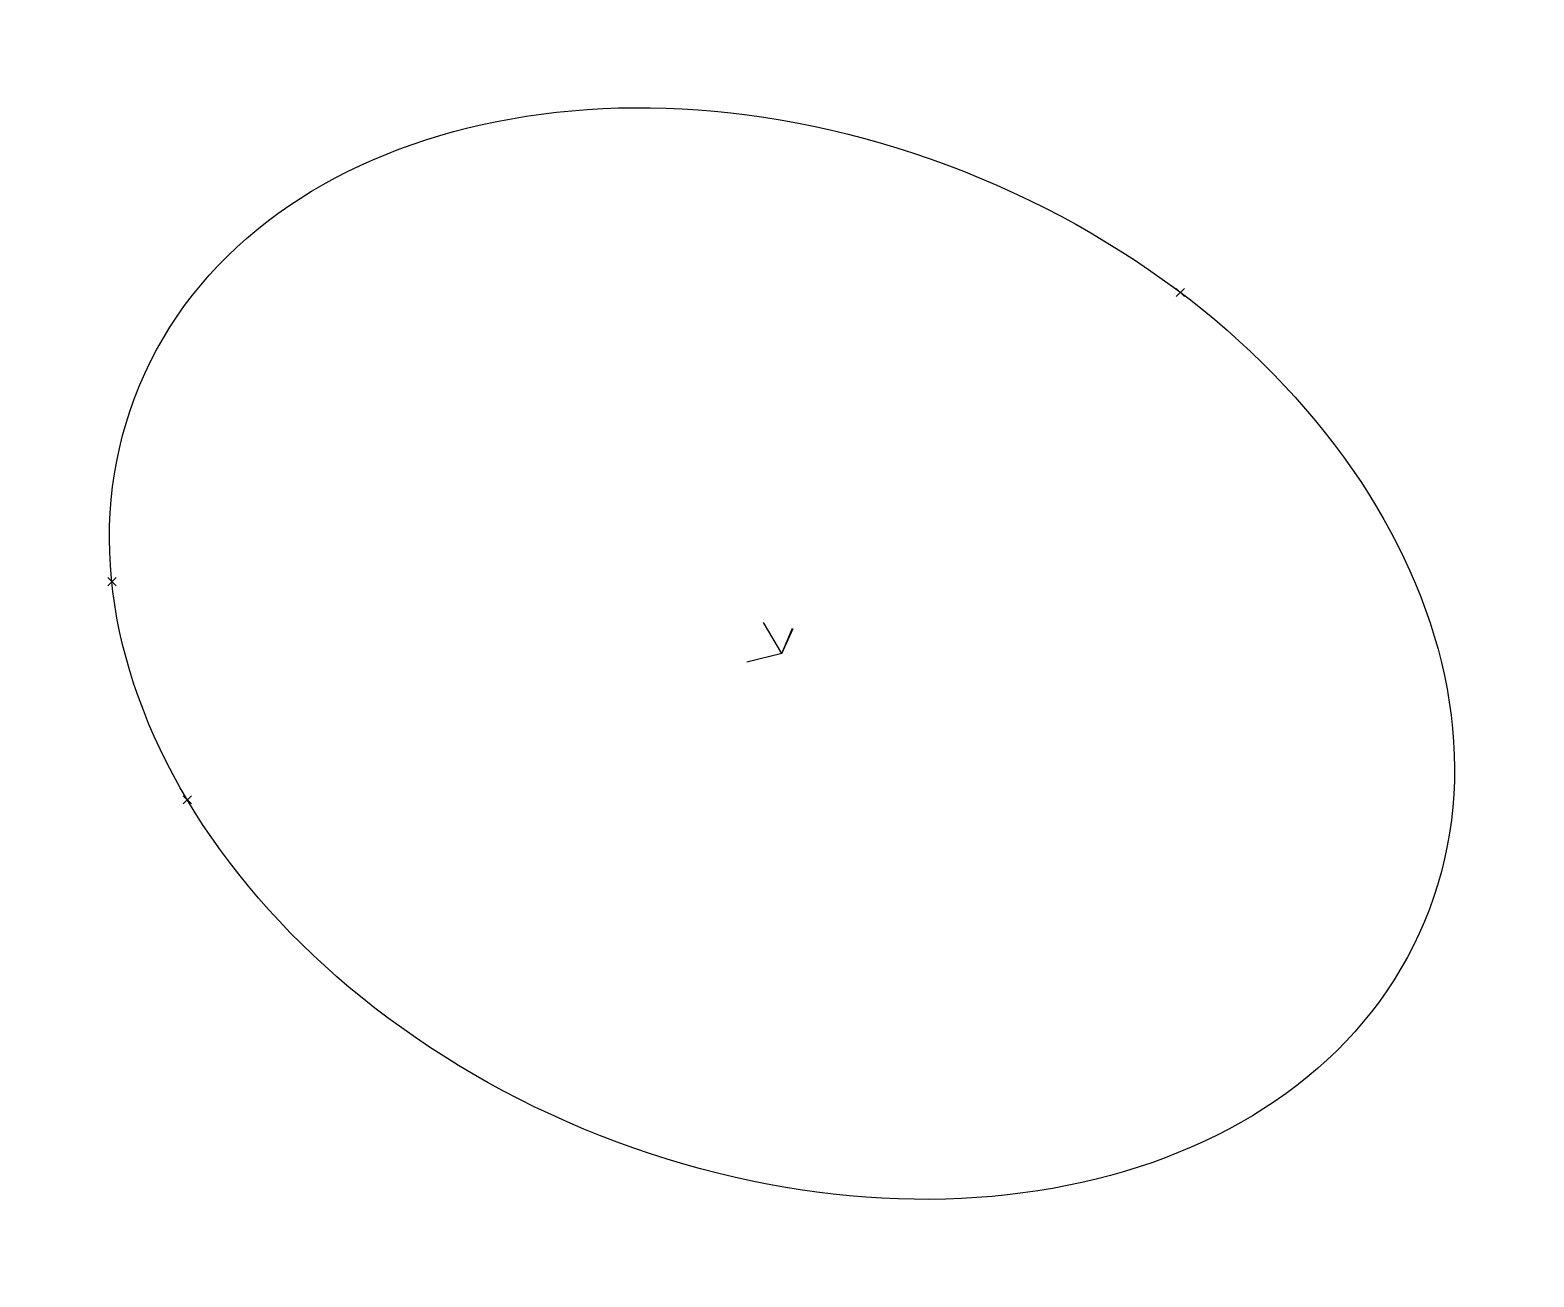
# Model space of a CAD drawing. Header units: millimetres. Extents: x -18 to 349, y 62 to 366.
import ezdxf

# ---------------------------------------------------------------- set-up
doc = ezdxf.new("R2010")
doc.units = ezdxf.units.MM
doc.header["$PDMODE"] = 3
doc.header["$PDSIZE"] = -5
for name, color, linetype in [('c', 7, 'Continuous'), ('cs', 7, 'Continuous'), ('p1', 7, 'Continuous'), ('p2', 7, 'Continuous'), ('p3', 7, 'Continuous'), ('wrongNormal', 7, 'Continuous')]:
    doc.layers.add(name, color=color, linetype=linetype)

msp = doc.modelspace()

# ---------------------------------------------------------------- linework, layer by layer
at = {"layer": 'c', "extrusion": (-0.258819, -0.620885, 0.739942)}
msp.add_circle((70.13, 209.64, -157.67), 169.76, dxfattribs=at)
at = {"layer": 'cs', "color": 3}
msp.add_line((165.22, 214.1, 24.35), (160.72, 221.65, 29.11), dxfattribs=at)
at = {"layer": 'cs', "color": 5}
msp.add_line((165.22, 214.1, 24.35), (167.81, 220.3, 16.95), dxfattribs=at)
at = {"layer": 'cs', "color": 1}
msp.add_line((165.22, 214.1, 24.35), (156.68, 211.99, 19.6), dxfattribs=at)
at = {"layer": 'p1'}
msp.add_point((20.17, 178.42, -56.31), dxfattribs=at)
at = {"layer": 'p2'}
msp.add_point((1.8, 231.59, -18.13), dxfattribs=at)
at = {"layer": 'p3'}
msp.add_point((262.38, 302.12, 132.19), dxfattribs=at)
at = {"layer": 'wrongNormal', "color": 4, "extrusion": (-0.00617, 0.013065, 0.999896)}
msp.add_line((165.22, 214.1, 24.35), (167.92, 220.18, 16.89), dxfattribs=at)

doc.saveas('drawing.dxf')
